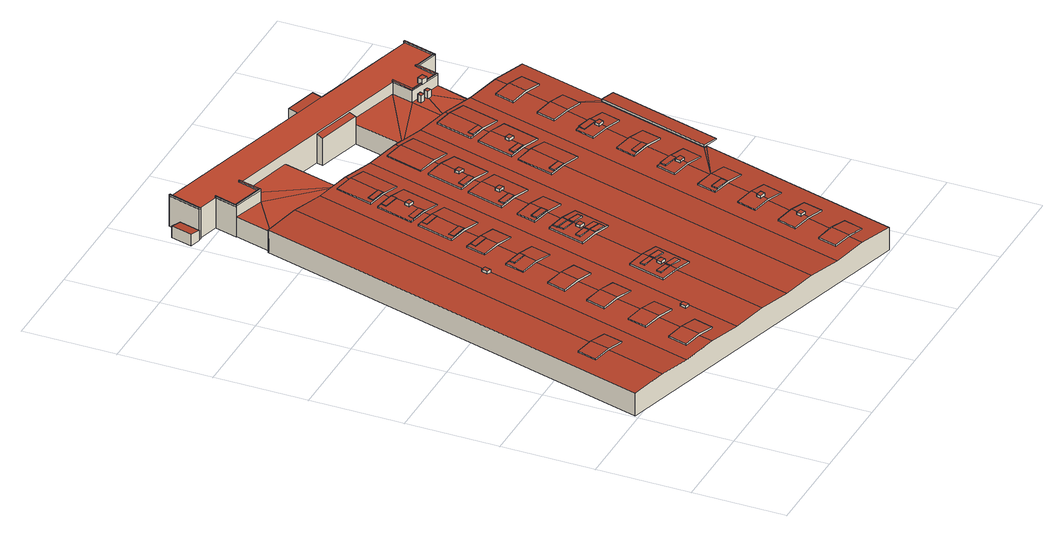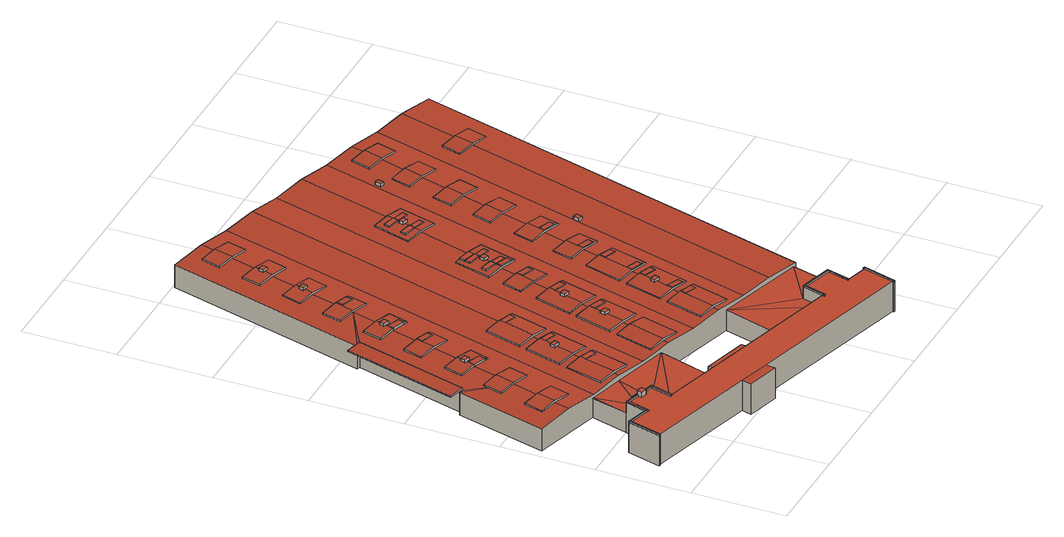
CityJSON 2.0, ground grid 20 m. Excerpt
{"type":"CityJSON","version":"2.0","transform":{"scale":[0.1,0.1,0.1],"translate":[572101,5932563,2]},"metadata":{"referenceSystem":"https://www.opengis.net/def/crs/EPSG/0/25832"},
"CityObjects":{
"building1":{"type":"Building","attributes":{"Grundfläche 2D":"7985.260087","Grundhöhe NN":"2.989"},"children":["building1-1","building1-2","building1-3","building1-4","building1-5","building1-6","building1-7","building1-8","building1-9","building1-10","building1-11","building1-12","building1-13","building1-14","building1-15","building1-16","building1-17","building1-18","building1-19","building1-20","building1-21","building1-22","building1-23","building1-24","building1-25","building1-26","building1-27","building1-28","building1-29","building1-30","building1-31","building1-32","building1-33","building1-34","building1-35","building1-36","building1-37","building1-38","building1-39","building1-40","building1-41","building1-42","building1-43","building1-44","building1-45","building1-46","building1-47"],"geometry":[{"type":"MultiSurface","lod":"3","boundaries":[[[0,1,2,3,4,5,6,7]],[[7,8,9,4,3,0]],[[10,11,12,13,14,15,16,17,18,19,20,21]],[[12,11,22,23,20,19,16,15,24,25]],[[26,27,28,29]],[[30,26,29,31]],[[32,33,34,35],[36,37,38,39]],[[35,40,41,32]],[[42,43,44,45]],[[46,42,45,47]],[[48,49,50,51,52,53,54,55,56],[57,58,59,60],[61,62,63,64]],[[54,53,65,66,50,49,67,68],[69,70,71,72],[73,74,75,76]],[[77,78,79,80,81,82,83,84,85,86]],[[83,82,87,88,79,78,89,90,91]],[[92,93,94,95,96,97,98,99,100,101]],[[102,103,104,105,106,107,108,109,110,111,112,113,114,115,116,117,118,119,120,121,122,123,124,125,126,127,128,129,130,131,132,133,134,135,136,137,138,95,94,139,140,141,142,101,100]],[[143,144,145,146,147,104,103,148,149,150,151,152,153,154,155,156]],[[146,157,158,143,156,159,160,153,152,161,162,149,148,163,164,147]],[[165,166,167,168,169,170,171,172]],[[168,173,174,165,172,175,176,169]],[[177,178,179,180,181,182,183,184,185,186,187,188,189,190,191,192,193,194,195,196,197,176,175,198,199,200,201,202,203,204,205,206,207,208,209,210,211,212,213,214]],[[202,215,216,199,198,217,218,197,196,219,220,193,192,221,222,189,188,223,224,185,184,225,226,181,180,227,228,177,214,229,230,211,210,231,232,207,206,233,234,203]],[[235,236,237,238,239,218,217,240,241,242,243,244,245,246,247,248,249,250,251,252,253,254,255,256,257,258,259,260]],[[256,261,262,253,252,263,264,249,248,265,266,245,244,267,268,241,240,164,163,269,270,239,238,271,272,235,260,273,274,257]],[[113,275,276,110,109,277,278,106,105,279,280,121,281,282,118,117,283,284,114]],[[285,121,280]],[[126,286,287,122,121,285,288,289,290,136,135,291,292,131,130,293,294,127]],[[97,289,288,98]],[[295,296,297,298]],[[299,297,296,300,301,302]],[[303,304,305,306]],[[307,303,306,308]],[[309,310,311,312,313,314,315,316]],[[316,317,318,313,312,309]],[[319,320,321,322]],[[323,319,322,324,325,326]],[[327,328,329,330,331,332,333,334,335,336,337,338,339,340,341,342]],[[330,329,342,341,343,344,338,337,334,333,345,346]],[[347,348,349,350]],[[351,347,350,352]],[[353,354,355,356,357,358,359,360]],[[360,361,362,357,356,353]],[[363,364,365,366,367,368,369,370,371,372,373,374]],[[371,370,375,376,367,366,363,374,377,378]],[[379,380,381,382]],[[383,379,382,384]],[[385,386,387,388,389,390]],[[391,392,387,386,393]],[[394,395,396,397,398,399,400,401]],[[401,402,403,398,397,394]],[[404,405,406,407]],[[408,404,407,409]],[[410,411,412,413,414,415,416,417,418,419]],[[416,415,420,421,412,411,422,423,424]],[[425,426,427,428,429,430,431,432,433,434,435,436],[437,438,439,440],[441,442,443,444],[445,446,447,448]],[[431,430,449,450,429,428,451,452,427,426,453,454,435,434,455,456],[457,458,459,460]],[[461,462,463,464,465,466,467,468,469,470,471,472]],[[468,465,464,473,474,461,472,469]],[[475,476,477,478,479,480,481,482]],[[482,483,484,479,478,475]],[[485,486,487,488,489,490,491,492,493,494,495,496]],[[493,492,497,498,489,488,485,496,499,500]],[[501,502,503,504,505,506,507,508]],[[508,509,510,505,504,501]],[[511,512,513,514,515,516,517,518]],[[514,519,520,511,518,521,522,515]],[[523,524,525,526,527,528,529,530]],[[526,531,532,523,530,533,534,527]],[[535,536,537,538]],[[539,535,538,540]],[[541,542,543,544]],[[545,546,547,548,543,542,549,550,551,552,553,554,555,556,557,558,559,560,561,562,563,564,565,566,567]],[[568,569,570]],[[569,571,570]],[[572,573,574,575,568,576,577]],[[573,569,568,575,574]],[[578,579,572]],[[579,573,572]],[[578,580,581,579]],[[582,583,584]],[[585,583,582]],[[586,587,585]],[[587,583,585]],[[588,589,590,591]],[[592,593,594,595]],[[6,182,181,226,8,7]],[[226,225,9,8]],[[183,5,4,9,225,184]],[[183,182,6,5]],[[137,136,290,300,296,295]],[[290,289,97,96,299,302,301,300]],[[138,298,297,299,96,95]],[[295,298,138,137]],[[15,14,258,257,274,24]],[[25,24,274,273]],[[25,273,260,259,13,12]],[[14,13,259,258]],[[305,212,211,230,308,306]],[[230,229,307,308]],[[214,213,304,303,307,229]],[[213,212,305,304]],[[228,317,316,315,178,177]],[[228,227,318,317]],[[318,227,180,179,314,313]],[[179,178,315,314]],[[139,94,93,320,319,323]],[[320,93,92,321]],[[322,321,92,101,142,324]],[[139,323,326,325,324,142,141,140]],[[332,190,189,222,345,333]],[[346,345,222,221]],[[346,221,192,191,331,330]],[[332,331,191,190]],[[349,208,207,232,352,350]],[[232,231,351,352]],[[351,231,210,209,348,347]],[[209,208,349,348]],[[360,359,157,146,145,361]],[[145,144,362,361]],[[362,144,143,158,358,357]],[[158,157,359,358]],[[374,373,159,156,155,377]],[[378,377,155,154]],[[378,154,153,160,372,371]],[[373,372,160,159]],[[381,166,165,174,384,382]],[[174,173,383,384]],[[379,383,173,168,167,380]],[[167,166,381,380]],[[28,236,235,272,31,29]],[[30,31,272,271]],[[271,238,237,27,26,30]],[[28,27,237,236]],[[35,34,119,118,282,40]],[[41,40,282,281]],[[41,281,121,120,33,32]],[[120,119,34,33]],[[294,391,393,390,389,128,127]],[[294,293,392,391]],[[392,293,130,129,388,387]],[[129,128,389,388]],[[401,400,250,249,264,402]],[[264,263,403,402]],[[403,263,252,251,399,398]],[[251,250,400,399]],[[407,406,200,199,216,409]],[[408,409,216,215]],[[408,215,202,201,405,404]],[[406,405,201,200]],[[123,122,287,422,411,410]],[[423,422,287,286]],[[126,424,423,286]],[[418,125,124,419]],[[124,123,410,419]],[[44,204,203,234,47,45]],[[47,234,233,46]],[[233,206,205,43,42,46]],[[44,43,205,204]],[[52,242,241,268,65,53]],[[66,65,268,267]],[[267,244,243,51,50,66]],[[52,51,243,242]],[[425,246,245,266,453,426]],[[266,265,454,453]],[[454,265,248,247,436,435]],[[247,246,425,436]],[[464,463,186,185,224,473]],[[474,473,224,223]],[[187,462,461,474,223,188]],[[187,186,463,462]],[[482,481,194,193,220,483]],[[484,483,220,219]],[[195,480,479,484,219,196]],[[481,480,195,194]],[[262,499,496,495,254,253]],[[500,499,262,261]],[[256,255,494,493,500,261]],[[495,494,255,254]],[[77,132,131,292,89,78]],[[90,89,292,291]],[[291,135,91,90]],[[85,134,133,86]],[[133,132,77,86]],[[508,507,161,152,151,509]],[[509,151,150,510]],[[505,510,150,149,162,506]],[[507,506,162,161]],[[115,114,284,521,518,517]],[[284,283,522,521]],[[522,283,117,116,516,515]],[[116,115,517,516]],[[276,533,530,529,111,110]],[[276,275,534,533]],[[534,275,113,112,528,527]],[[529,528,112,111]],[[538,537,107,106,278,540]],[[539,540,278,277]],[[539,277,109,108,536,535]],[[537,536,108,107]],[[573,579,596,597,585,582,598,599,170,169,176,197,218,239,270,269,163,148,103,102,100,99,600,601,571,569]],[[171,170,599,602]],[[279,105,104,147,164,240,217,198,175,172,171,602,603]],[[280,279,603,604]],[[285,280,604,605]],[[288,285,605,606]],[[98,288,606,607]],[[99,98,607,600]],[[582,584,608,598]],[[586,585,597,609]],[[542,541,610,611]],[[549,542,611,612]],[[550,549,612,613]],[[551,550,613,614]],[[552,551,614,615]],[[553,552,615,616]],[[554,553,616,617]],[[555,554,617,618]],[[556,555,618,619]],[[558,557,556,619,608,584,583]],[[558,583,587,559]],[[609,620,590,589,580,578,560,559,587,586]],[[560,578,572,561]],[[568,570,565,564,563,562,561,572,577,576]],[[565,570,621,622,566]],[[545,567,566,622,623]],[[546,545,623,624]],[[547,546,624,625]],[[548,547,625,626]],[[543,548,626,627]],[[544,543,627,628]],[[541,544,628,610]],[[588,581,580,589]],[[591,590,620,629]],[[588,591,629,630,581]],[[581,630,596,579]],[[570,571,601,621]],[[631,632,595,594]],[[632,633,592,595]],[[633,634,593,592]],[[634,631,594,593]],[[599,598,608,619,618,617,616,615,614,613,612,611,610,628,627,626,625,624,623,622,621,601,600,607,606,605,604,603,602],[620,609,597,596,630,629]],[[634,633,632,631]]],"semantics":{"surfaces":[{"type":"RoofSurface"},{"type":"WallSurface"},{"type":"GroundSurface"}],"values":[0,0,0,0,0,0,0,0,0,0,0,0,0,0,0,0,0,0,0,0,0,0,0,0,0,0,0,0,0,0,0,0,0,0,0,0,0,0,0,0,0,0,0,0,0,0,0,0,0,0,0,0,0,0,0,0,0,0,0,0,0,0,0,0,0,0,0,0,0,0,0,0,0,0,0,0,0,0,0,0,0,0,0,0,0,1,1,1,1,1,1,1,1,1,1,1,1,1,1,1,1,1,1,1,1,1,1,1,1,1,1,1,1,1,1,1,1,1,1,1,1,1,1,1,1,1,1,1,1,1,1,1,1,1,1,1,1,1,1,1,1,1,1,1,1,1,1,1,1,1,1,1,1,1,1,1,1,1,1,1,1,1,1,1,1,1,1,1,1,1,1,1,1,1,1,1,1,1,1,1,1,1,1,1,1,1,1,1,1,1,1,1,1,1,1,1,1,1,1,1,1,1,1,1,1,1,1,1,1,1,1,1,1,1,1,1,1,1,1,1,1,1,1,1,1,1,1,1,1,1,1,1,1,1,1,1,1,1,1,1,2,2]}}]},
"building1-1":{"type":"BuildingInstallation","parents":["building1"],"geometry":[{"type":"MultiSurface","lod":"3","boundaries":[[[635,636,637,638]],[[638,637,427,452]],[[635,638,452,451]],[[636,635,451,428]],[[637,636,428,427]]],"semantics":{"surfaces":[{"type":"RoofSurface"},{"type":"WallSurface"}],"values":[0,1,1,1,1]}}]},
"building1-2":{"type":"BuildingInstallation","parents":["building1"],"geometry":[{"type":"MultiSurface","lod":"3","boundaries":[[[639,640,641,642,643]],[[340,641,640,639,343,341]],[[642,641,340,339]],[[344,643,642,339,338]],[[639,643,344,343]]],"semantics":{"surfaces":[{"type":"RoofSurface"},{"type":"WallSurface"}],"values":[0,1,1,1,1]}}]},
"building1-3":{"type":"BuildingInstallation","parents":["building1"],"geometry":[{"type":"MultiSurface","lod":"3","boundaries":[[[644,645,646,647]],[[647,646,337,336]],[[644,647,336,335]],[[645,644,335,334]],[[646,645,334,337]]],"semantics":{"surfaces":[{"type":"RoofSurface"},{"type":"WallSurface"}],"values":[0,1,1,1,1]}}]},
"building1-4":{"type":"BuildingInstallation","parents":["building1"],"geometry":[{"type":"MultiSurface","lod":"3","boundaries":[[[648,649,650,651]],[[651,650,75,74]],[[648,651,74,73]],[[649,648,73,76]],[[650,649,76,75]]],"semantics":{"surfaces":[{"type":"RoofSurface"},{"type":"WallSurface"}],"values":[0,1,1,1,1]}}]},
"building1-5":{"type":"BuildingInstallation","parents":["building1"],"geometry":[{"type":"MultiSurface","lod":"3","boundaries":[[[652,653,654,655]],[[10,653,652,22,11]],[[654,653,10,21]],[[23,655,654,21,20]],[[652,655,23,22]]],"semantics":{"surfaces":[{"type":"RoofSurface"},{"type":"WallSurface"}],"values":[0,1,1,1,1]}}]},
"building1-6":{"type":"BuildingInstallation","parents":["building1"],"geometry":[{"type":"MultiSurface","lod":"3","boundaries":[[[366,656,657,363]],[[657,364,363]],[[656,366,365]],[[657,656,365,364]]],"semantics":{"surfaces":[{"type":"RoofSurface"},{"type":"WallSurface"}],"values":[0,1,1,1]}}]},
"building1-7":{"type":"BuildingInstallation","parents":["building1"],"geometry":[{"type":"MultiSurface","lod":"3","boundaries":[[[504,658,659,501]],[[659,502,501]],[[658,504,503]],[[659,658,503,502]]],"semantics":{"surfaces":[{"type":"RoofSurface"},{"type":"WallSurface"}],"values":[0,1,1,1]}}]},
"building1-8":{"type":"BuildingInstallation","parents":["building1"],"geometry":[{"type":"MultiSurface","lod":"3","boundaries":[[[660,661,662,663]],[[663,662,447,446]],[[660,663,446,445]],[[661,660,445,448]],[[662,661,448,447]]],"semantics":{"surfaces":[{"type":"RoofSurface"},{"type":"WallSurface"}],"values":[0,1,1,1,1]}}]},
"building1-9":{"type":"BuildingInstallation","parents":["building1"],"geometry":[{"type":"MultiSurface","lod":"3","boundaries":[[[664,665,666,667]],[[667,666,488,487]],[[664,667,487,486]],[[665,664,486,485]],[[666,665,485,488]]],"semantics":{"surfaces":[{"type":"RoofSurface"},{"type":"WallSurface"}],"values":[0,1,1,1,1]}}]},
"building1-10":{"type":"BuildingInstallation","parents":["building1"],"geometry":[{"type":"MultiSurface","lod":"3","boundaries":[[[668,669,670,671]],[[669,668,449,430]],[[670,669,430,429]],[[671,670,429,450]],[[668,671,450,449]]],"semantics":{"surfaces":[{"type":"RoofSurface"},{"type":"WallSurface"}],"values":[0,1,1,1,1]}}]},
"building1-11":{"type":"BuildingInstallation","parents":["building1"],"geometry":[{"type":"MultiSurface","lod":"3","boundaries":[[[672,673,674,675]],[[414,673,672,420,415]],[[674,673,414,413]],[[421,675,674,413,412]],[[672,675,421,420]]],"semantics":{"surfaces":[{"type":"RoofSurface"},{"type":"WallSurface"}],"values":[0,1,1,1,1]}}]},
"building1-12":{"type":"BuildingInstallation","parents":["building1"],"geometry":[{"type":"MultiSurface","lod":"3","boundaries":[[[676,677,678,679]],[[679,678,312,311]],[[676,679,311,310]],[[677,676,310,309]],[[678,677,309,312]]],"semantics":{"surfaces":[{"type":"RoofSurface"},{"type":"WallSurface"}],"values":[0,1,1,1,1]}}]},
"building1-13":{"type":"BuildingInstallation","parents":["building1"],"geometry":[{"type":"MultiSurface","lod":"3","boundaries":[[[680,681,682,683]],[[683,682,3,2]],[[680,683,2,1]],[[681,680,1,0]],[[682,681,0,3]]],"semantics":{"surfaces":[{"type":"RoofSurface"},{"type":"WallSurface"}],"values":[0,1,1,1,1]}}]},
"building1-14":{"type":"BuildingInstallation","parents":["building1"],"geometry":[{"type":"MultiSurface","lod":"3","boundaries":[[[684,685,686,687,688,689]],[[48,687,686,67,49]],[[688,687,48,56]],[[54,68,685,684,689,688,56,55]],[[686,685,68,67]]],"semantics":{"surfaces":[{"type":"RoofSurface"},{"type":"WallSurface"}],"values":[0,1,1,1,1]}}]},
"building1-15":{"type":"BuildingInstallation","parents":["building1"],"geometry":[{"type":"MultiSurface","lod":"3","boundaries":[[[690,691,692,693]],[[491,691,690,497,492]],[[692,691,491,490]],[[498,693,692,490,489]],[[690,693,498,497]]],"semantics":{"surfaces":[{"type":"RoofSurface"},{"type":"WallSurface"}],"values":[0,1,1,1,1]}}]},
"building1-16":{"type":"BuildingInstallation","parents":["building1"],"geometry":[{"type":"MultiSurface","lod":"3","boundaries":[[[694,695,696,697]],[[696,695,394,397]],[[697,696,397,396]],[[694,697,396,395]],[[695,694,395,394]]],"semantics":{"surfaces":[{"type":"RoofSurface"},{"type":"WallSurface"}],"values":[0,1,1,1,1]}}]},
"building1-17":{"type":"BuildingInstallation","parents":["building1"],"geometry":[{"type":"MultiSurface","lod":"3","boundaries":[[[698,699,700,701,702]],[[369,700,699,698,375,370]],[[701,700,369,368]],[[376,702,701,368,367]],[[698,702,376,375]]],"semantics":{"surfaces":[{"type":"RoofSurface"},{"type":"WallSurface"}],"values":[0,1,1,1,1]}}]},
"building1-18":{"type":"BuildingInstallation","parents":["building1"],"geometry":[{"type":"MultiSurface","lod":"3","boundaries":[[[703,704,705,706]],[[433,704,703,455,434]],[[705,704,433,432]],[[456,706,705,432,431]],[[703,706,456,455]]],"semantics":{"surfaces":[{"type":"RoofSurface"},{"type":"WallSurface"}],"values":[0,1,1,1,1]}}]},
"building1-19":{"type":"BuildingInstallation","parents":["building1"],"geometry":[{"type":"MultiSurface","lod":"3","boundaries":[[[58,707,708,59]],[[708,60,59]],[[707,58,57]],[[708,707,57,60]]],"semantics":{"surfaces":[{"type":"RoofSurface"},{"type":"WallSurface"}],"values":[0,1,1,1]}}]},
"building1-20":{"type":"BuildingInstallation","parents":["building1"],"geometry":[{"type":"MultiSurface","lod":"3","boundaries":[[[709,710,711,712]],[[525,710,709,531,526]],[[711,710,525,524]],[[532,712,711,524,523]],[[709,712,532,531]]],"semantics":{"surfaces":[{"type":"RoofSurface"},{"type":"WallSurface"}],"values":[0,1,1,1,1]}}]},
"building1-21":{"type":"BuildingInstallation","parents":["building1"],"geometry":[{"type":"MultiSurface","lod":"3","boundaries":[[[713,353,356,714]],[[714,356,355]],[[713,714,355,354]],[[713,354,353]]],"semantics":{"surfaces":[{"type":"RoofSurface"},{"type":"WallSurface"}],"values":[0,1,1,1]}}]},
"building1-22":{"type":"BuildingInstallation","parents":["building1"],"geometry":[{"type":"MultiSurface","lod":"3","boundaries":[[[715,716,717,718]],[[718,717,19,18]],[[715,718,18,17]],[[716,715,17,16]],[[717,716,16,19]]],"semantics":{"surfaces":[{"type":"RoofSurface"},{"type":"WallSurface"}],"values":[0,1,1,1,1]}}]},
"building1-23":{"type":"BuildingInstallation","parents":["building1"],"geometry":[{"type":"MultiSurface","lod":"3","boundaries":[[[719,720,721,722,723]],[[513,721,720,719,519,514]],[[722,721,513,512]],[[520,723,722,512,511]],[[719,723,520,519]]],"semantics":{"surfaces":[{"type":"RoofSurface"},{"type":"WallSurface"}],"values":[0,1,1,1,1]}}]},
"building1-24":{"type":"BuildingInstallation","parents":["building1"],"geometry":[{"type":"MultiSurface","lod":"3","boundaries":[[[724,725,726,727]],[[727,726,440,439]],[[724,727,439,438]],[[725,724,438,437]],[[726,725,437,440]]],"semantics":{"surfaces":[{"type":"RoofSurface"},{"type":"WallSurface"}],"values":[0,1,1,1,1]}}]},
"building1-25":{"type":"BuildingInstallation","parents":["building1"],"geometry":[{"type":"MultiSurface","lod":"3","boundaries":[[[728,729,730,731]],[[731,730,732,733]],[[728,731,733,734]],[[729,728,734,735]],[[730,729,735,732]]],"semantics":{"surfaces":[{"type":"RoofSurface"},{"type":"WallSurface"}],"values":[0,1,1,1,1]}}]},
"building1-26":{"type":"BuildingInstallation","parents":["building1"],"geometry":[{"type":"MultiSurface","lod":"3","boundaries":[[[736,737,738,739]],[[738,468,467,739]],[[736,739,467,466]],[[737,736,466,465]],[[738,737,465,468]]],"semantics":{"surfaces":[{"type":"RoofSurface"},{"type":"WallSurface"}],"values":[0,1,1,1,1]}}]},
"building1-27":{"type":"BuildingInstallation","parents":["building1"],"geometry":[{"type":"MultiSurface","lod":"3","boundaries":[[[740,741,742,743]],[[743,742,393,386]],[[740,743,386,385]],[[741,740,385,390]],[[390,393,742,741]]],"semantics":{"surfaces":[{"type":"RoofSurface"},{"type":"WallSurface"}],"values":[0,1,1,1,1]}}]},
"building1-28":{"type":"BuildingInstallation","parents":["building1"],"geometry":[{"type":"MultiSurface","lod":"3","boundaries":[[[744,745,746,747]],[[747,746,36,39]],[[744,747,39,38]],[[745,744,38,37]],[[746,745,37,36]]],"semantics":{"surfaces":[{"type":"RoofSurface"},{"type":"WallSurface"}],"values":[0,1,1,1,1]}}]},
"building1-29":{"type":"BuildingInstallation","parents":["building1"],"geometry":[{"type":"MultiSurface","lod":"3","boundaries":[[[748,61,64,749]],[[748,62,61]],[[749,64,63]],[[748,749,63,62]]],"semantics":{"surfaces":[{"type":"RoofSurface"},{"type":"WallSurface"}],"values":[0,1,1,1]}}]},
"building1-30":{"type":"BuildingInstallation","parents":["building1"],"geometry":[{"type":"MultiSurface","lod":"3","boundaries":[[[750,751,752,753]],[[753,752,329,328]],[[750,753,328,327]],[[751,750,327,342]],[[752,751,342,329]]],"semantics":{"surfaces":[{"type":"RoofSurface"},{"type":"WallSurface"}],"values":[0,1,1,1,1]}}]},
"building1-31":{"type":"BuildingInstallation","parents":["building1"],"geometry":[{"type":"MultiSurface","lod":"3","boundaries":[[[754,755,756,757]],[[755,754,442,441]],[[756,755,441,444]],[[757,756,444,443]],[[754,757,443,442]]],"semantics":{"surfaces":[{"type":"RoofSurface"},{"type":"WallSurface"}],"values":[0,1,1,1,1]}}]},
"building1-32":{"type":"BuildingInstallation","parents":["building1"],"geometry":[{"type":"MultiSurface","lod":"3","boundaries":[[[758,759,760,761]],[[761,760,459,458]],[[758,761,458,457]],[[759,758,457,460]],[[760,759,460,459]]],"semantics":{"surfaces":[{"type":"RoofSurface"},{"type":"WallSurface"}],"values":[0,1,1,1,1]}}]},
"building1-33":{"type":"BuildingInstallation","parents":["building1"],"geometry":[{"type":"MultiSurface","lod":"3","boundaries":[[[762,763,764,765]],[[81,763,762,87,82]],[[764,763,81,80]],[[88,765,764,80,79]],[[762,765,88,87]]],"semantics":{"surfaces":[{"type":"RoofSurface"},{"type":"WallSurface"}],"values":[0,1,1,1,1]}}]},
"building1-34":{"type":"BuildingInstallation","parents":["building1"],"geometry":[{"type":"MultiSurface","lod":"3","boundaries":[[[766,767,768,769,770,771,772,773,774,775,776,777,778,779]],[[780,781,769,768]],[[781,555,556,771,770,769]],[[556,557,558,773,772,771]],[[558,559,782,775,774,773]],[[782,783,776,775]],[[783,784,777,776]],[[784,785,778,777]],[[786,766,779,778,785,787]],[[767,766,786,788]],[[768,767,788,780]]],"semantics":{"surfaces":[{"type":"RoofSurface"},{"type":"WallSurface"}],"values":[0,1,1,1,1,1,1,1,1,1,1]}}]},
"building1-35":{"type":"BuildingInstallation","parents":["building1"],"geometry":[{"type":"MultiSurface","lod":"3","boundaries":[[[789,790,791,792,793,794]],[[792,791,552,553]],[[549,550,789,794,793,792,553,554]],[[790,789,550,551]],[[791,790,551,552]]],"semantics":{"surfaces":[{"type":"RoofSurface"},{"type":"WallSurface"}],"values":[0,1,1,1,1]}}]},
"building1-36":{"type":"BuildingInstallation","parents":["building1"],"geometry":[{"type":"MultiSurface","lod":"3","boundaries":[[[795,796,797,798,799,800]],[[545,546,797,796]],[[546,547,798,797]],[[547,548,801,800,799,798]],[[567,545,796,795]]],"semantics":{"surfaces":[{"type":"RoofSurface"},{"type":"WallSurface"}],"values":[0,1,1,1,1]}}]},
"building1-37":{"type":"BuildingInstallation","parents":["building1"],"geometry":[{"type":"MultiSurface","lod":"3","boundaries":[[[802,803,804,805,806]],[[804,803,807,808,809,810]],[[810,563,564,811,806,805,804]],[[811,812,813,814,802,806]],[[814,807,803,802]]],"semantics":{"surfaces":[{"type":"RoofSurface"},{"type":"WallSurface"}],"values":[0,1,1,1,1]}}]},
"building1-38":{"type":"BuildingInstallation","parents":["building1"],"geometry":[{"type":"MultiSurface","lod":"3","boundaries":[[[815,810,809,816,817,818,819,820,821,822]],[[823,824,825,826,812,811,827,828,795,800]],[[823,800,801,829]],[[829,830,824,823]],[[830,831,825,824]],[[831,832,826,825]],[[812,826,832,813]],[[808,833,816,809]],[[834,818,817,816,833,835]],[[834,836,819,818]],[[836,837,820,819]],[[837,838,821,820]],[[838,560,561,822,821]],[[561,562,563,810,815,822]],[[811,564,565,827]],[[565,566,828,827]],[[566,567,795,828]]],"semantics":{"surfaces":[{"type":"RoofSurface"},{"type":"WallSurface"}],"values":[0,0,1,1,1,1,1,1,1,1,1,1,1,1,1,1,1]}}]},
"building1-39":{"type":"BuildingInstallation","parents":["building1"],"geometry":[{"type":"MultiSurface","lod":"3","boundaries":[[[839,840,841,842,843,844]],[[845,575,846,847,842,841,840,839]],[[847,848,843,842]],[[574,849,844,843,848]],[[849,845,839,844]]],"semantics":{"surfaces":[{"type":"RoofSurface"},{"type":"WallSurface"}],"values":[0,1,1,1,1]}}]},
"building1-40":{"type":"BuildingInstallation","parents":["building1"],"geometry":[{"type":"MultiSurface","lod":"3","boundaries":[[[850,851,852,853]],[[853,852,854,855]],[[855,856,850,853]],[[851,850,856,857]],[[857,854,852,851]]],"semantics":{"surfaces":[{"type":"RoofSurface"},{"type":"WallSurface"}],"values":[0,1,1,1,1]}}]},
"building1-41":{"type":"BuildingInstallation","parents":["building1"],"geometry":[{"type":"MultiSurface","lod":"3","boundaries":[[[858,859,860,861]],[[859,858,416,424]],[[860,859,424,126,125,418]],[[861,860,418,417]],[[858,861,417,416]]],"semantics":{"surfaces":[{"type":"RoofSurface"},{"type":"WallSurface"}],"values":[0,1,1,1,1]}}]},
"building1-42":{"type":"BuildingInstallation","parents":["building1"],"geometry":[{"type":"MultiSurface","lod":"3","boundaries":[[[862,863,864,865]],[[863,862,72,71]],[[864,863,71,70]],[[865,864,70,69]],[[862,865,69,72]]],"semantics":{"surfaces":[{"type":"RoofSurface"},{"type":"WallSurface"}],"values":[0,1,1,1,1]}}]},
"building1-43":{"type":"BuildingInstallation","parents":["building1"],"geometry":[{"type":"MultiSurface","lod":"3","boundaries":[[[866,867,868,869]],[[869,868,478,477]],[[866,869,477,476]],[[867,866,476,475]],[[868,867,475,478]]],"semantics":{"surfaces":[{"type":"RoofSurface"},{"type":"WallSurface"}],"values":[0,1,1,1,1]}}]},
"building1-44":{"type":"BuildingInstallation","parents":["building1"],"geometry":[{"type":"MultiSurface","lod":"3","boundaries":[[[870,871,872,873]],[[873,872,874,875]],[[870,873,875,876]],[[871,870,876,877]],[[872,871,877,874]]],"semantics":{"surfaces":[{"type":"RoofSurface"},{"type":"WallSurface"}],"values":[0,1,1,1,1]}}]},
"building1-45":{"type":"BuildingInstallation","parents":["building1"],"geometry":[{"type":"MultiSurface","lod":"3","boundaries":[[[878,879,880,881]],[[471,881,880,472]],[[878,881,471,470]],[[879,878,470,469]],[[880,879,469,472]]],"semantics":{"surfaces":[{"type":"RoofSurface"},{"type":"WallSurface"}],"values":[0,1,1,1,1]}}]},
"building1-46":{"type":"BuildingInstallation","parents":["building1"],"geometry":[{"type":"MultiSurface","lod":"3","boundaries":[[[882,883,884,885]],[[883,882,91,135,134,85]],[[884,883,85,84]],[[885,884,84,83]],[[882,885,83,91]]],"semantics":{"surfaces":[{"type":"RoofSurface"},{"type":"WallSurface"}],"values":[0,1,1,1,1]}}]},
"building1-47":{"type":"BuildingInstallation","parents":["building1"],"geometry":[{"type":"MultiSurface","lod":"3","boundaries":[[[886,887,888,889]],[[886,889,890,891]],[[887,886,891,892]],[[888,887,892,893]],[[889,888,893,890]],[[892,891,890,893]]],"semantics":{"surfaces":[{"type":"RoofSurface"},{"type":"WallSurface"},{"type":"OuterCeilingSurface"}],"values":[0,1,1,1,1,2]}}]}
},
"vertices":[
[376,685,71],[346,693,68],[350,706,68],[379,698,71],[379,699,71],[341,710,67],[330,668,67],[368,657,71],[405,647,67],[416,689,67],[566,835,70],[572,834,71],[583,872,71],[545,882,67],[523,802,67],[561,792,71],[561,793,71],[532,801,68],[536,814,68],[565,806,71],[570,823,71],[563,825,70],[578,832,70],[575,821,70],[598,781,67],[620,861,67],[610,968,71],[572,979,67],[550,899,67],[588,888,71],[647,958,67],[625,878,67],[760,386,71],[722,397,67],[711,356,67],[749,345,71],[723,368,68],[750,360,70],[747,347,70],[720,354,68],[786,335,67],[797,376,67],[272,314,71],[234,325,67],[223,283,67],[261,272,71],[309,304,67],[298,262,67],[432,354,70],[439,352,71],[449,390,71],[411,401,67],[389,321,67],[427,310,71],[436,342,71],[434,342,71],[429,343,70],[419,382,68],[444,375,71],[440,364,71],[416,371,68],[430,325,71],[405,332,68],[408,343,68],[433,336,71],[464,300,67],[487,380,67],[444,350,70],[441,340,70],[458,317,68],[432,324,71],[435,336,71],[461,329,68],[443,363,71],[446,375,71],[472,368,68],[468,356,68],[791,646,67],[829,635,71],[833,647,71],[826,649,70],[829,660,70],[836,658,71],[837,662,71],[807,671,68],[811,685,68],[803,687,67],[841,656,70],[838,646,70],[866,625,67],[878,666,67],[841,676,71],[931,858,64],[920,817,64],[883,827,67],[867,770,67],[904,760,64],[895,729,64],[927,684,61],[981,879,61],[903,901,67],[894,868,67],[833,920,62],[831,921,62],[589,45,62],[660,26,67],[669,57,67],[631,68,64],[642,109,64],[680,99,67],[696,153,67],[657,164,64],[669,205,64],[707,195,67],[722,250,67],[684,260,64],[696,302,64],[734,291,67],[749,345,67],[711,356,64],[722,397,64],[760,386,67],[776,442,67],[737,452,64],[749,494,64],[757,491,65],[787,483,67],[803,539,67],[764,549,64],[776,591,64],[814,580,67],[829,635,67],[791,646,64],[803,687,64],[811,685,65],[841,676,67],[855,728,67],[817,739,64],[828,780,64],[844,837,64],[855,877,64],[855,878,64],[856,879,64],[700,736,67],[738,725,64],[716,645,64],[677,656,67],[514,66,67],[757,941,67],[753,929,67],[792,918,64],[770,838,64],[731,849,67],[726,832,67],[765,821,64],[743,741,64],[704,752,67],[641,666,64],[663,746,64],[668,762,64],[690,842,64],[695,859,64],[717,939,64],[687,961,62],[444,86,62],[116,313,67],[78,323,64],[90,365,64],[127,355,67],[324,1062,67],[248,1083,61],[5,208,61],[81,186,67],[165,344,64],[154,303,64],[153,166,62],[396,1041,62],[342,565,67],[304,575,64],[315,617,64],[354,606,67],[368,657,67],[330,668,64],[341,710,64],[379,699,67],[389,736,67],[351,746,64],[373,826,64],[412,815,67],[416,832,67],[378,843,64],[400,922,64],[438,912,67],[443,929,67],[405,939,64],[427,1019,64],[465,1008,67],[469,1021,67],[226,146,67],[234,176,67],[196,187,64],[208,229,64],[246,218,67],[261,272,67],[223,283,64],[234,325,64],[272,314,67],[288,372,67],[250,382,64],[262,424,64],[300,413,67],[314,465,67],[276,476,64],[288,517,64],[326,506,67],[283,208,64],[271,166,64],[299,126,62],[541,1001,62],[502,998,64],[480,918,64],[475,902,64],[453,822,64],[449,805,64],[426,725,64],[416,689,64],[405,647,64],[391,596,64],[379,554,64],[363,496,64],[351,455,64],[337,403,64],[326,361,64],[309,304,64],[298,262,64],[588,888,67],[550,899,64],[572,979,64],[610,968,67],[613,981,67],[371,106,67],[427,310,67],[389,321,64],[411,401,64],[449,390,67],[481,503,67],[443,513,64],[465,593,64],[503,583,67],[512,617,67],[475,628,64],[486,669,64],[524,659,67],[534,696,67],[496,706,64],[518,786,64],[556,775,67],[561,792,67],[523,802,64],[545,882,64],[583,872,67],[594,765,64],[571,685,64],[561,648,64],[550,607,64],[540,572,64],[518,493,64],[487,380,64],[464,300,64],[635,975,65],[632,976,66],[647,958,64],[625,878,64],[620,861,64],[598,781,64],[744,184,64],[733,143,64],[717,88,64],[706,47,64],[738,4,61],[859,439,61],[797,376,64],[786,335,64],[771,281,64],[759,239,64],[852,441,61],[824,473,64],[813,431,64],[920,686,61],[894,726,64],[892,718,64],[878,666,64],[866,625,64],[851,570,64],[840,528,64],[817,739,67],[855,728,71],[867,770,71],[828,780,67],[904,760,67],[892,718,67],[894,726,67],[895,729,67],[326,506,71],[288,517,67],[276,476,67],[314,465,71],[363,496,67],[351,455,67],[350,593,71],[321,601,68],[324,613,68],[353,605,71],[354,606,71],[315,617,67],[304,575,67],[342,565,71],[379,554,67],[391,596,67],[883,827,71],[920,817,67],[931,858,67],[894,868,71],[844,837,67],[856,879,67],[855,878,67],[855,877,67],[405,907,68],[409,919,68],[438,911,71],[438,912,71],[400,922,67],[378,843,67],[416,832,71],[417,833,71],[387,841,68],[391,854,68],[420,846,71],[425,863,71],[419,865,70],[422,876,70],[428,874,71],[435,898,71],[434,872,70],[431,862,70],[453,822,67],[475,902,67],[300,413,71],[262,424,67],[250,382,67],[288,372,71],[337,403,67],[326,361,67],[678,657,71],[650,665,68],[654,677,68],[681,670,71],[700,736,71],[663,746,67],[641,666,67],[677,656,71],[716,645,67],[738,725,67],[705,754,71],[677,762,68],[681,773,68],[708,766,71],[713,783,71],[708,785,70],[711,795,70],[716,793,71],[726,832,71],[690,842,67],[668,762,67],[704,752,71],[723,792,70],[720,781,70],[743,741,67],[765,821,67],[127,355,71],[90,365,67],[78,323,67],[116,313,71],[165,344,67],[154,303,67],[777,560,68],[806,552,71],[814,580,71],[776,591,67],[764,549,67],[773,547,68],[840,528,67],[851,570,67],[803,539,71],[513,619,71],[484,627,68],[487,640,68],[516,632,71],[524,659,71],[486,669,67],[475,628,67],[512,617,71],[550,607,67],[561,648,67],[246,218,71],[208,229,67],[196,187,67],[234,176,71],[283,208,67],[271,166,67],[737,452,67],[776,442,71],[779,454,71],[771,456,70],[774,467,70],[782,465,71],[783,469,71],[753,478,68],[757,491,68],[749,494,67],[787,463,70],[784,453,70],[813,431,67],[824,473,67],[787,483,71],[443,513,67],[481,503,71],[481,504,71],[485,517,71],[485,518,71],[488,529,71],[489,534,71],[483,536,70],[486,547,70],[492,545,71],[503,583,71],[465,593,67],[473,589,68],[501,582,70],[497,570,70],[470,578,68],[483,518,70],[458,525,68],[461,536,68],[486,530,70],[497,569,70],[494,557,70],[469,564,68],[472,576,68],[514,522,68],[511,510,68],[511,509,68],[508,497,68],[518,493,67],[540,572,67],[498,544,70],[495,533,70],[496,556,71],[499,568,71],[525,560,68],[522,549,68],[412,815,71],[373,826,67],[351,746,67],[389,736,71],[390,737,71],[361,745,68],[364,758,68],[393,750,71],[408,802,71],[379,810,68],[382,822,68],[411,814,71],[426,725,67],[449,805,67],[443,930,71],[414,938,68],[418,950,68],[447,942,71],[465,1008,71],[427,1019,67],[405,939,67],[443,929,71],[480,918,67],[502,998,67],[534,697,71],[505,705,68],[509,718,68],[538,710,71],[543,727,71],[536,728,70],[539,739,70],[546,737,71],[556,775,71],[518,786,67],[496,706,67],[534,696,71],[551,736,70],[549,725,70],[571,685,67],[594,765,67],[731,850,71],[704,858,68],[707,870,68],[735,862,71],[753,929,71],[717,939,67],[695,859,67],[731,849,71],[770,838,67],[792,918,67],[726,262,71],[719,264,70],[722,274,70],[729,272,71],[734,291,71],[696,302,67],[684,260,67],[722,250,71],[734,271,70],[731,261,70],[759,239,67],[771,281,67],[699,165,71],[692,167,70],[695,178,70],[702,176,71],[707,195,71],[669,205,67],[657,164,67],[696,153,71],[707,175,70],[704,164,70],[733,143,67],[744,184,67],[680,99,71],[642,109,67],[631,68,67],[669,57,71],[717,88,67],[706,47,67],[629,1211,79],[624,1190,78],[693,1170,78],[699,1192,79],[917,1033,78],[937,1105,78],[934,1106,78],[933,1104,78],[258,1291,78],[259,1293,78],[256,1294,78],[236,1222,78],[239,1221,78],[239,1223,78],[286,1210,78],[273,1162,78],[274,1162,78],[345,1142,78],[357,1188,78],[795,1067,78],[783,1021,78],[810,1013,78],[811,1013,78],[824,1009,78],[855,1000,78],[868,1046,78],[914,1034,78],[819,1010,53],[831,921,54],[855,1000,54],[833,920,54],[783,1021,52],[757,941,55],[808,998,53],[815,1006,53],[811,1013,53],[810,1013,53],[795,1067,52],[635,975,56],[670,1101,54],[666,1087,54],[252,1081,54],[345,1142,52],[274,1162,54],[448,1027,56],[483,1153,54],[357,1188,52],[666,1087,72],[670,1101,75],[574,1128,75],[570,1113,72],[244,1266,33],[220,1273,36],[208,1227,36],[232,1221,33],[635,975,10],[448,1027,10],[252,1081,10],[248,1083,10],[981,879,10],[833,920,10],[5,208,10],[738,4,10],[859,439,10],[852,441,10],[920,686,10],[927,684,10],[274,1162,10],[483,1153,10],[629,1211,10],[624,1190,10],[258,1291,10],[259,1293,10],[256,1294,10],[236,1222,10],[239,1221,10],[239,1223,10],[286,1210,10],[273,1162,10],[574,1128,10],[855,1000,10],[868,1046,10],[917,1033,10],[937,1105,10],[934,1106,10],[933,1104,10],[693,1170,10],[699,1192,10],[570,1113,10],[666,1087,10],[208,1227,10],[232,1221,10],[244,1266,10],[220,1273,10],
[511,509,71],[485,517,72],[481,504,72],[508,497,71],
[434,872,76],[428,874,76],[422,876,76],[419,865,76],[431,862,76],
[387,841,69],[417,833,72],[420,846,72],[391,854,69],
[443,363,72],[468,356,71],[472,368,71],[446,375,72],
[578,832,76],[566,835,76],[563,825,76],[575,821,76],
[681,773,70],[677,762,70],
[707,870,70],[704,858,70],
[497,569,71],[472,576,70],[469,564,70],[494,557,71],
[505,705,70],[534,697,72],[538,710,72],[509,718,70],
[514,522,71],[488,529,72],[485,518,72],[511,510,71],
[787,463,76],[774,467,76],[771,456,76],[784,453,76],
[321,601,70],[350,593,72],[353,605,72],[324,613,70],
[346,693,69],[376,685,72],[379,698,72],[350,706,69],
[436,342,76],[441,340,76],[444,350,76],[432,354,76],[429,343,76],[434,342,76],
[551,736,76],[539,739,76],[536,728,76],[549,725,76],
[484,627,70],[513,619,72],[516,632,72],[487,640,70],
[723,792,76],[716,793,76],[711,795,76],[708,785,76],[720,781,76],
[498,544,76],[486,547,76],[483,536,76],[495,533,76],
[419,382,70],[416,371,70],
[707,175,76],[695,178,76],[692,167,76],[704,164,76],
[650,665,70],[654,677,70],
[532,801,70],[561,793,72],[565,806,72],[536,814,70],
[734,271,76],[729,272,76],[722,274,76],[719,264,76],[731,261,76],
[501,582,72],[473,589,70],[470,578,70],[497,570,72],
[286,647,69],[276,650,69],[273,637,69],[282,634,69],[273,637,63],[282,634,62],[286,647,62],[276,650,63],
[361,745,69],[390,737,72],[393,750,72],[364,758,69],
[777,560,70],[773,547,70],[803,539,72],[806,552,72],
[747,347,72],[750,360,72],[723,368,70],[720,354,70],
[405,332,70],[408,343,70],
[405,907,69],[435,898,72],[438,911,72],[409,919,69],
[458,525,70],[483,518,71],[486,530,71],[461,536,70],
[496,556,72],[522,549,71],[525,560,71],[499,568,72],
[841,656,76],[829,660,76],[826,649,76],[838,646,76],
[342,1146,81],[276,1165,81],[289,1212,81],[287,1212,81],[286,1210,81],[273,1162,81],[274,1162,81],[345,1142,81],[357,1188,81],[358,1190,81],[357,1190,81],[358,1193,81],[355,1193,81],[354,1189,81],[289,1212,78],[287,1212,78],[358,1190,78],[357,1190,78],[358,1193,78],[355,1193,78],[342,1146,78],[354,1189,78],[276,1165,78],
[259,1293,81],[256,1294,81],[236,1222,81],[239,1221,81],[239,1223,81],[258,1291,81],
[914,1034,81],[917,1033,81],[937,1105,81],[934,1106,81],[933,1104,81],[915,1036,81],[915,1036,78],
[827,1020,90],[814,1023,90],[811,1013,90],[819,1010,90],[824,1009,90],[814,1023,78],[812,1016,78],[812,1016,81],[811,1013,81],[824,1009,81],[825,1012,81],[825,1012,78],[827,1020,78],
[810,1013,81],[788,1022,81],[800,1065,81],[801,1070,81],[798,1070,81],[797,1068,81],[796,1068,81],[783,1021,81],[867,1049,81],[868,1051,81],[866,1052,81],[852,1004,81],[855,1000,81],[868,1046,81],[867,1049,78],[868,1051,78],[866,1052,78],[852,1004,78],[788,1022,78],[801,1070,78],[800,1065,78],[798,1070,78],[797,1068,78],[796,1068,78],
[818,1005,69],[815,1006,69],[810,1007,69],[809,1008,69],[806,999,69],[815,996,69],[818,1005,53],[810,1007,53],[809,1008,53],[806,999,53],[815,996,53],
[799,1011,69],[790,1013,69],[787,1004,69],[796,1002,69],[787,1004,53],[796,1002,53],[799,1011,53],[790,1013,53],
[783,469,72],[787,483,72],[757,491,70],[753,478,70],
[461,329,71],[435,336,72],[432,324,72],[458,317,71],
[414,938,69],[443,930,72],[447,942,72],[418,950,69],
[329,252,69],[320,254,69],[316,241,69],[325,239,69],[316,241,63],[325,239,63],[329,252,63],[320,254,63],
[379,810,69],[408,802,72],[411,814,72],[382,822,69],
[841,676,72],[811,685,70],[807,671,70],[837,662,72],
[953,677,65],[920,686,67],[852,441,67],[885,431,65],[885,431,63],[953,677,63],[920,686,63],[852,441,63]
]}
